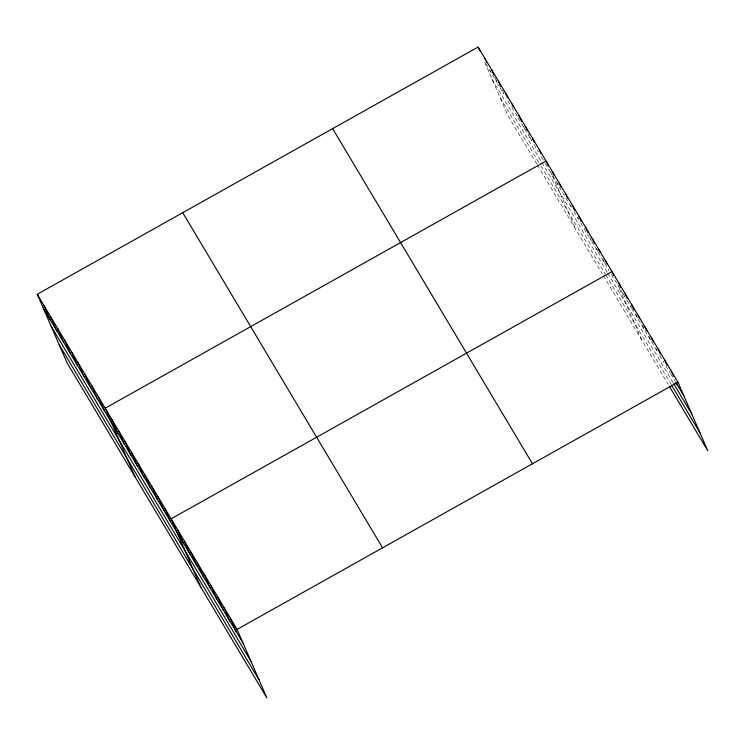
<?xml version="1.0" encoding="UTF-8"?>
<svg xmlns="http://www.w3.org/2000/svg" width="745" height="745" viewBox="0 0 745 745"><rect width="100%" height="100%" fill="white"/><g stroke="black" fill="none" stroke-linecap="round" stroke-linejoin="round"><path stroke-width="0.56" stroke-dasharray="3.73 2.79" d="M485.852 63.791L497.176 82.779M497.744 83.729L499.439 86.578M500.007 87.528L503.974 94.177M507.932 100.826L511.331 106.526M511.899 107.466L517.561 116.965M518.129 117.915L531.716 140.703L528.699 133.765M533.979 144.502L538.505 152.101M541.336 156.85L544.167 161.591M545.303 163.49L552.101 174.889L550.806 171.909M552.65 175.811L558.694 185.952L557.4 182.972M559.244 186.874L565.287 197.006M565.837 197.928L571.881 208.069L570.586 205.089M574.078 211.757L578.474 219.123L577.617 217.14M580.672 222.811L591.111 240.328M591.66 241.25L597.714 251.382M598.263 252.304L604.307 262.445M604.856 263.367L609.252 270.733M611.449 274.421L617.493 284.562M626.834 300.226L631.229 307.601L629.935 304.63M631.779 308.523L637.822 318.664L635.671 313.701M638.372 319.586L644.416 329.718L642.264 324.764M644.965 330.64L651.018 340.782L648.858 335.818M651.568 341.704L657.611 351.836L656.317 348.865M659.809 355.523L664.205 362.899M665.853 365.665L670.249 373.04M670.798 373.962L675.193 381.328M491.998 78.979L541.252 161.591M541.82 162.54L607.203 272.186M607.752 273.108L673.145 382.781M500.081 97.558L539.147 163.081M540.842 165.93L605.387 274.179M605.936 275.101L671.329 384.774M536.791 164.021L507.922 115.596L484.595 61.947M537.359 164.971L602.239 273.778M603.338 275.622L668.181 384.373M623.341 293.567L624.636 296.538L618.043 285.484L641.808 340.139M603.124 259.4L604.418 262.37M596.531 248.336L597.825 251.316M589.938 237.273L591.232 240.253M552.529 175.894L575.857 229.544M523.623 126.333L524.918 129.313M502.381 90.164L503.676 93.144M495.155 77.778L497.315 82.742M490.089 70.356L490.946 72.34"/><path stroke-width="1.12" d="M37.25 294.266L237.078 629.404L266.887 697.944L67.05 362.806L37.25 294.266L478.113 47.056L677.95 382.194L707.75 450.734L669.28 386.217M237.078 629.404L677.95 382.194M675.743 382.25L683.985 396.079M673.694 383.703L691.826 414.118M671.878 385.696L699.909 432.696M332.633 128.634L532.461 463.772M182.739 212.688L382.567 547.826M43.285 308.16L243.121 643.289M51.126 326.189L250.963 661.327M59.209 344.777L259.037 679.906M671.357 371.131L673.508 376.095M676.525 383.032L677.391 385.016M664.764 360.068L666.915 365.031M658.161 349.014L660.321 353.968M651.568 337.951L653.3 341.918M644.974 326.897L646.697 330.864M638.381 315.833L639.676 318.813M631.788 304.77L633.939 309.734M625.195 293.716L627.346 298.671M618.601 282.653L620.753 287.617M613.731 275.566L612.008 271.599L171.136 518.809L200.936 587.349M605.406 260.536L607.138 264.503M598.812 249.482L600.107 252.453M592.219 238.419L594.38 243.382M585.626 227.355L587.786 232.319M579.033 216.301L581.184 221.256M572.439 205.238L574.591 210.202M565.846 194.184L567.569 198.151M559.253 183.121L560.976 187.088M552.65 172.058L553.945 175.038M548.218 165.958L546.057 161.004L105.194 408.213L134.994 476.753M539.268 149.605L540.991 153.572M532.47 138.216L534.193 142.183M525.681 126.818L527.404 130.785M518.883 115.419L521.472 121.379M512.085 104.03L513.38 107.001M505.296 92.631L507.447 97.595M498.498 81.242L500.659 86.197M491.709 69.844L493.861 74.807M484.911 58.455L486.634 62.422M478.113 47.056L479.845 51.023M230.484 618.341L236.528 632.235M223.891 607.287L229.926 621.172M217.298 596.224L223.332 610.108M210.705 585.17L216.739 599.054M204.111 574.106L210.146 587.991M197.518 563.043L203.553 576.937M190.916 551.989L196.959 565.874M184.322 540.926L190.366 554.811M177.729 529.872L183.773 543.757M164.543 507.745L170.577 521.64M157.949 496.692L163.984 510.576M151.356 485.628L157.391 499.513M144.763 474.574L150.797 488.459M138.16 463.511L144.204 477.396M131.567 452.457L137.611 466.342M124.974 441.394L131.018 455.279M118.381 430.331L124.415 444.225M111.787 419.277L117.822 433.162M98.396 396.824L104.44 410.709M91.607 385.426L97.642 399.311M84.809 374.027L90.843 387.922M78.02 362.638L84.055 376.523M71.222 351.24L77.257 365.125M64.424 339.85L70.468 353.735M57.635 328.452L63.67 342.337M50.837 317.063L56.881 330.948M44.048 305.664L50.083 319.549"/></g></svg>
